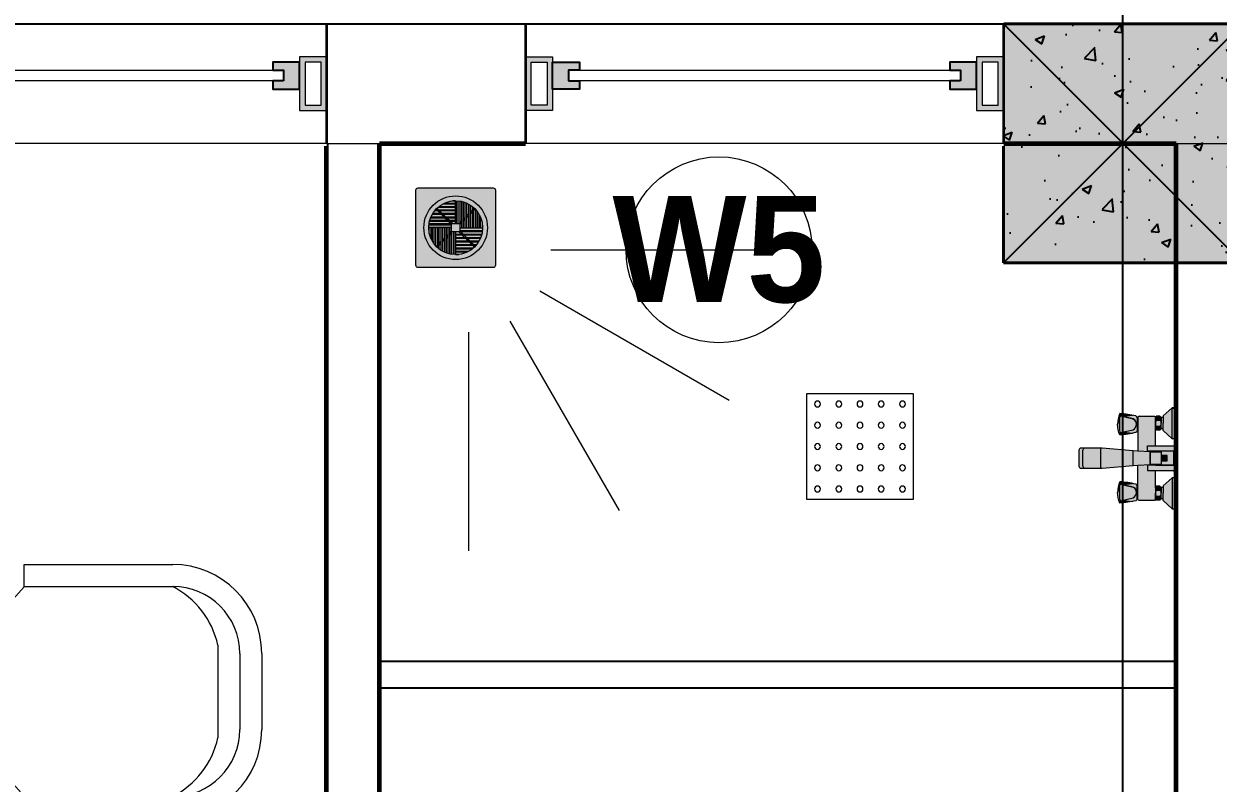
# Model space of a CAD drawing. Header units: feet. Extents: x 109753 to 150441, y 47761 to 75080.
# Drawn here: x 127790.9 to 127880.9, y 51344.8 to 51402 of the extents above; entities that cross this region are included whole.
import ezdxf

# ---------------------------------------------------------------- set-up
doc = ezdxf.new("R2010")
doc.units = ezdxf.units.FT
doc.header["$LTSCALE"] = 50
doc.header["$MEASUREMENT"] = 0
doc.linetypes.add('ACAD_ISO04W100', pattern=[30, 24, -3, 0, -3])
doc.linetypes.add('CENTER', pattern=[2, 1.25, -0.25, 0.25, -0.25])
for name, color, linetype, lineweight in [('A-Furniture', 175, 'Continuous', 0), ('CENTRELINE', 146, 'CENTER', 18), ('COLUMN', 16, 'Continuous', 40), ('HATCH', 9, 'Continuous', 9), ('TEXT', 181, 'Continuous', 13), ('WALL', 1, 'Continuous', 60), ('WINDOW', 197, 'Continuous', 25)]:
    doc.layers.add(name, color=color, linetype=linetype, lineweight=lineweight)
doc.layers.add('HACTH', color=251, linetype='Continuous')
doc.layers.add('WC-OUTL', color=7, linetype='Continuous')
doc.styles.add('GL_Imperial', font='GOTHIC.TTF', dxfattribs={"height": 8})

# ---------------------------------------------------------------- blocks, each defined once
blk = doc.blocks.new('A$Cb5c74cea')
at = {"true_color": 0xffffff, "transparency": 33554687}
h = blk.add_hatch(color=7, dxfattribs=at)
h.dxf.hatch_style = 1
h.paths.add_polyline_path([(-9, -9), (9, -9), (9, 9), (-9, 9)])
at = {"layer": 'HACTH', "transparency": 33554623}
h = blk.add_hatch(dxfattribs=at)
h.set_pattern_fill('AR-CONC', color=256)
h.set_pattern_definition([(50, (-126497.0296, -50480.552), (7.17260183, -0.62752135), [0.75, -8.25]), (355, (-126497.03, -50480.552), (-1.38751334, 7.52192134), [0.6, -6.6]), (100.4514445, (-126496.432, -50480.604), (5.78508847, 6.8943999), [0.63740192, -7.01142112]), (46.1842, (-126497.03, -50478.552), (10.6724133, -1.6551928), [1.125, -12.375]), (96.6356355, (-126496.14, -50478.69), (9.34661946, 9.741186), [0.9561034, -10.5171376]), (351.184164, (-126497.03, -50478.552), (9.34661945, 9.741186), [0.9, -9.9]), (21, (-126496.0296, -50479.052), (5.96907052, -4.0261889), [0.75, -8.25]), (326, (-126496.03, -50479.052), (2.4331533, 7.25150045), [0.6, -6.6]), (71.451445, (-126495.532, -50479.387), (8.40222377, 3.22531153), [0.6374019, -7.01142112]), (37.5, (-126497.0296, -50480.5518), (0.121598553, 3.32893854), [0, -6.52, 0, -6.7, 0, -6.625]), (7.5, (-126497.0296, -50480.5518), (2.63069537, 3.94411712), [0, -3.82, 0, -6.37, 0, -2.525]), (327.5, (-126499.2596, -50480.5518), (5.33822436, -0.225548717), [0, -2.5, 0, -7.8, 0, -10.35]), (317.5, (-126500.2596, -50480.5518), (5.8318617, 1.00104982), [0, -3.25, 0, -5.18, 0, -7.35])])
h.paths.add_polyline_path([(-9, -9), (9, -9), (9, 9), (-9, 9)])
at = {"layer": 'COLUMN'}
blk.add_lwpolyline([(-9, -9), (9, -9), (9, 9), (-9, 9)], close=True, dxfattribs=at)
at = {"layer": 'Defpoints', "color": 18, "true_color": 0x000000}
for p, q in [((-9, -9), (9, 9)), ((-9, 9), (9, -9))]:
    blk.add_line(p, q, dxfattribs=at)
blk = doc.blocks.new('WIN 4 FRAME')
at = {"true_color": 0x939598}
h = blk.add_hatch(color=252, dxfattribs=at)
h.dxf.hatch_style = 1
h.paths.add_polyline_path([(0, 4.05), (0, 0), (2.025, 0), (2.025, 2.025), (2.025, 2.025), (2.025, 4.05)])
h.paths.add_polyline_path([(1.62, 0.405), (0.405, 0.405), (0.405, 3.645), (1.62, 3.645)], flags=16)
at = {"lineweight": 18}
for points in [[(2.025, 0), (2.025, 4.05), (0, 4.05), (0, 0)], [(0.405, 3.645), (0.405, 0.405), (1.62, 0.405), (1.62, 3.645)]]:
    blk.add_lwpolyline(points, close=True, dxfattribs=at)
blk = doc.blocks.new('WIN IN FRAME 2')
at = {"true_color": 0x939598}
h = blk.add_hatch(color=252, dxfattribs=at)
h.dxf.hatch_style = 1
h.paths.add_polyline_path([(0, 2.025), (0, 0), (2.025, 0), (2.025, 0.607), (1.215, 0.607), (1.215, 1.417), (2.025, 1.417), (2.025, 2.025)])
blk.add_lwpolyline([(1.215, 1.417), (2.025, 1.417), (2.025, 2.025), (0, 2.025), (0, 0), (2.025, 0), (2.025, 0.608), (1.215, 0.607)], close=True)
blk = doc.blocks.new('*U1178')
blk.add_wipeout([(0, -0.2), (36, -0.2), (36, 9.2), (0, 9.2)]).dxf.layer = 'WINDOW'
at = {"layer": 'WINDOW', "color": 35, "lineweight": 5}
for p, q in [((36, 9), (0, 9)), ((36, 0), (0, 0))]:
    blk.add_line(p, q, dxfattribs=at)
at = {"layer": 'WINDOW', "color": 10, "lineweight": 35}
for p, q in [((0, 0), (0, 9)), ((36, 0), (36, 9))]:
    blk.add_line(p, q, dxfattribs=at)
at = {"layer": 'WINDOW', "lineweight": 9}
blk.add_lwpolyline([(3.24, 3.488), (32.76, 3.488), (32.76, 4.298), (3.24, 4.298)], close=True, dxfattribs=at)
at = {"layer": 'WINDOW', "lineweight": 5}
for name, p in [('WIN 4 FRAME', (0, 2.475)), ('WIN IN FRAME 2', (2.025, 2.88))]:
    blk.add_blockref(name, p, dxfattribs=at)
at = {"layer": 'WINDOW', "lineweight": 5, "xscale": -1}
for name, p in [('WIN 4 FRAME', (36, 2.475)), ('WIN IN FRAME 2', (33.975, 2.88))]:
    blk.add_blockref(name, p, dxfattribs=at)
blk = doc.blocks.new('A$C2dc982f6')
for p, q in [((-22.22, 31.537), (-16.498, 31.537)), ((4.363, 31.537), (10.085, 31.537)), ((-22.22, 29.88), (-16.498, 29.88)), ((4.363, 29.88), (10.085, 29.88)), ((-22.855, 28.236), (-15.863, 28.236)), ((3.728, 28.236), (10.72, 28.236)), ((-28.93, 13.644), (-28.93, 24.826)), ((-27.274, 13.644), (-27.274, 24.826)), ((-11.444, 13.644), (-11.444, 24.826)), ((-9.787, 13.644), (-9.787, 24.826)), ((-2.347, 13.644), (-2.347, 24.826)), ((-0.691, 13.644), (-0.691, 24.826)), ((15.139, 13.644), (15.139, 24.826)), ((16.796, 13.644), (16.796, 24.826)), ((-27.241, 13.644), (-28.93, 13.644)), ((-27.241, 13.644), (-26.284, 12.791)), ((-11.476, 13.644), (-12.434, 12.791)), ((-11.476, 13.644), (-9.787, 13.644)), ((-0.658, 13.644), (-2.347, 13.644)), ((-0.658, 13.644), (0.299, 12.791)), ((15.107, 13.644), (14.149, 12.791)), ((15.107, 13.644), (16.796, 13.644)), ((-12.434, 12.791), (-26.284, 12.791)), ((14.149, 12.791), (0.299, 12.791)), ((-36.957, 6.886), (-48.139, 6.886)), ((-36.957, 5.197), (-36.957, 6.886)), ((25.192, 5.197), (25.192, 6.886)), ((25.192, 6.886), (36.375, 6.886)), ((-36.957, 5.229), (-48.139, 5.229)), ((-36.957, 5.197), (-36.104, 4.24)), ((25.192, 5.197), (24.34, 4.24)), ((25.192, 5.229), (36.375, 5.229)), ((-36.104, 4.24), (-36.104, -9.611)), ((24.34, 4.24), (24.34, -9.611)), ((-54.85, -5.547), (-54.85, 0.175)), ((-53.193, -5.547), (-53.193, 0.175)), ((-51.549, -6.182), (-51.549, 0.81)), ((39.785, -6.182), (39.785, 0.81)), ((41.428, -5.547), (41.428, 0.175)), ((43.085, -5.547), (43.085, 0.175)), ((-36.957, -10.568), (-36.104, -9.611)), ((25.192, -10.568), (24.34, -9.611)), ((-36.957, -10.6), (-48.139, -10.6)), ((-36.957, -10.568), (-36.957, -12.257)), ((25.192, -10.568), (25.192, -12.257)), ((25.192, -10.6), (36.375, -10.6)), ((-36.957, -12.257), (-48.139, -12.257)), ((25.192, -12.257), (36.375, -12.257)), ((-26.735, -19.644), (-25.777, -18.791)), ((-11.927, -18.791), (-25.777, -18.791)), ((-10.97, -19.644), (-11.927, -18.791)), ((-0.152, -19.644), (0.806, -18.791)), ((14.656, -18.791), (0.806, -18.791)), ((15.613, -19.644), (14.656, -18.791)), ((-26.735, -19.644), (-28.424, -19.644)), ((-28.424, -19.644), (-28.424, -30.826)), ((-26.767, -19.644), (-26.767, -30.826)), ((-10.97, -19.644), (-9.28, -19.644)), ((-10.937, -19.644), (-10.937, -30.826)), ((-9.28, -19.644), (-9.28, -30.826)), ((-0.152, -19.644), (-1.841, -19.644)), ((-1.841, -19.644), (-1.841, -30.826)), ((-0.184, -19.644), (-0.184, -30.826)), ((15.613, -19.644), (17.303, -19.644)), ((15.646, -19.644), (15.646, -30.826)), ((17.303, -19.644), (17.303, -30.826)), ((-22.348, -34.236), (-15.356, -34.236)), ((4.235, -34.236), (11.227, -34.236)), ((-21.713, -35.88), (-15.991, -35.88)), ((4.87, -35.88), (10.592, -35.88)), ((-21.713, -37.537), (-15.991, -37.537)), ((4.87, -37.537), (10.592, -37.537))]:
    blk.add_line(p, q)
blk.add_lwpolyline([(23.972, 12.15), (-35.972, 12.15), (-35.972, -18.15), (23.972, -18.15)], close=True)
for centre, radius, start, end in [((-22.22, 24.826), 6.71, 90.00012, 180), ((-16.498, 24.826), 6.71, 0, 90), ((4.363, 24.826), 6.71, 90.00012, 180), ((10.085, 24.826), 6.71, 0, 90), ((-22.22, 24.826), 5.054, 90.00012, 180), ((-16.498, 24.826), 5.054, 0, 90), ((4.363, 24.826), 5.054, 90.00012, 180), ((10.085, 24.826), 5.054, 0, 90), ((-21.391, 21.772), 6.628, 102.75754, 152.56058), ((-17.326, 21.772), 6.628, 27.43942, 77.24246), ((5.191, 21.772), 6.628, 102.75754, 152.56058), ((9.257, 21.772), 6.628, 27.43942, 77.24246), ((-48.139, 0.175), 6.71, 90, 180), ((36.375, 0.175), 6.71, 0, 90), ((-48.139, 0.175), 5.054, 90, 180), ((-45.085, -0.653), 6.628, 117.43942, 167.24246), ((33.321, -0.653), 6.628, 12.75754, 62.56058), ((36.375, 0.175), 5.054, 0, 90), ((-48.139, -5.547), 6.71, 180.00012, 270), ((-48.139, -5.547), 5.054, 180.00012, 270), ((-45.085, -4.718), 6.628, 192.75754, 242.56058), ((36.375, -5.547), 6.71, 270, 359.99988), ((36.375, -5.547), 5.054, 270, 359.99988), ((33.321, -4.718), 6.628, 297.43942, 347.24246), ((-21.713, -30.826), 6.71, 180, 269.99988), ((-20.885, -27.772), 6.628, 207.43942, 257.24246), ((-21.713, -30.826), 5.054, 180, 269.99988), ((-15.991, -30.826), 5.054, 270, 0), ((-15.991, -30.826), 6.71, 270, 0), ((-16.819, -27.772), 6.628, 282.75754, 332.56058), ((4.87, -30.826), 6.71, 180, 269.99988), ((5.698, -27.772), 6.628, 207.43942, 257.24246), ((4.87, -30.826), 5.054, 180, 269.99988), ((10.592, -30.826), 5.054, 270, 0), ((10.592, -30.826), 6.71, 270, 0), ((9.764, -27.772), 6.628, 282.75754, 332.56058)]:
    blk.add_arc(centre, radius, start, end)
blk = doc.blocks.new('A$C5DD272C8')
at = {"lineweight": 0, "ltscale": 0.1}
blk.add_lwpolyline([(-100, 0), (100, 0), (100, 200), (-100, 200)], close=True, dxfattribs=at)
for centre in [(-80, 180), (-40, 180), (0, 180), (40, 180), (80, 180), (-80, 140), (-40, 140), (0, 140), (40, 140), (80, 140), (-80, 100), (-40, 100), (0, 100), (40, 100), (80, 100), (-80, 60), (-40, 60), (0, 60), (40, 60), (80, 60), (-80, 20), (-40, 20), (0, 20), (40, 20), (80, 20)]:
    blk.add_circle(centre, 5.52, dxfattribs=at)
blk = doc.blocks.new('*U861')
at = {"true_color": 0xffffff}
h = blk.add_hatch(color=7, dxfattribs=at)
h.dxf.hatch_style = 1
edge = h.paths.add_edge_path()
edge.add_arc((0.015, 0.1787), 0.004, 360, 450)
edge.add_line((0.015, 0.1827), (-0.015, 0.1827))
edge.add_arc((-0.015, 0.1787), 0.004, 90, 180)
edge.add_line((-0.019, 0.1787), (-0.019, 0.1717))
edge.add_line((-0.019, 0.1717), (-0.019, 0.1387))
edge.add_line((-0.019, 0.1387), (-0.014, 0.0807))
edge.add_line((-0.014, 0.0807), (-0.0134, 0.0716))
edge.add_line((-0.0134, 0.0716), (-0.0523, 0.0716))
edge.add_line((-0.0523, 0.0716), (-0.0523, 0.0728))
edge.add_arc((-0.0527, 0.077), 0.00417, 275.2861, 335.1491)
edge.add_arc((-0.2501, 0.1212), 0.2064, 347.1247, 355.6663)
edge.add_arc((-0.0658, 0.0528), 0.057, 67.8225, 88.6863)
edge.add_arc((-0.0632, 0.0528), 0.057, 91.3137, 112.1775)
edge.add_arc((0.1212, 0.1212), 0.2064, 184.3337, 192.8753)
edge.add_arc((-0.0763, 0.077), 0.00417, 204.8509, 264.7139)
edge.add_line((-0.0767, 0.0728), (-0.0767, 0.0716))
edge.add_arc((-0.0772, 0.0694), 0.00226, 76.3145, 180)
edge.add_line((-0.0795, 0.0694), (-0.0795, 0.0404))
edge.add_line((-0.0795, 0.0404), (-0.0765, 0.0384))
edge.add_line((-0.0765, 0.0384), (-0.0791, 0.0364))
edge.add_line((-0.0791, 0.0364), (-0.0791, 0.0302))
edge.add_line((-0.0791, 0.0302), (-0.0765, 0.028))
edge.add_line((-0.0765, 0.028), (-0.0765, 0.0238))
edge.add_line((-0.0765, 0.0238), (-0.0795, 0.0238))
edge.add_line((-0.0795, 0.0238), (-0.0951, 0.007))
edge.add_line((-0.0951, 0.007), (-0.0951, -0.0004))
edge.add_line((-0.0951, -0.0004), (-0.0367, -0.0004))
edge.add_line((-0.0367, -0.0004), (-0.0367, 0.007))
edge.add_line((-0.0367, 0.007), (-0.0523, 0.0238))
edge.add_line((-0.0523, 0.0238), (-0.0553, 0.0238))
edge.add_line((-0.0553, 0.0238), (-0.0553, 0.028))
edge.add_line((-0.0553, 0.028), (-0.0527, 0.0302))
edge.add_line((-0.0527, 0.0302), (-0.0527, 0.0364))
edge.add_line((-0.0527, 0.0364), (-0.0553, 0.0384))
edge.add_line((-0.0553, 0.0384), (-0.023, 0.0384))
edge.add_line((-0.023, 0.0384), (-0.023, 0.0031))
edge.add_line((-0.023, 0.0031), (-0.0319, 0.0017))
edge.add_line((-0.0319, 0.0017), (-0.0319, 0))
edge.add_line((-0.0319, 0), (-0.023, 0))
edge.add_line((-0.023, 0), (-0.023, -0.0003))
edge.add_line((-0.023, -0.0003), (-0.013, -0.0003))
edge.add_line((-0.013, -0.0003), (-0.013, 0))
edge.add_line((-0.013, 0), (0.013, 0))
edge.add_line((0.013, 0), (0.013, -0.0003))
edge.add_line((0.013, -0.0003), (0.023, -0.0003))
edge.add_line((0.023, -0.0003), (0.023, 0))
edge.add_line((0.023, 0), (0.0319, 0))
edge.add_line((0.0319, 0), (0.0319, 0.0017))
edge.add_line((0.0319, 0.0017), (0.023, 0.0031))
edge.add_line((0.023, 0.0031), (0.023, 0.0384))
edge.add_line((0.023, 0.0384), (0.0553, 0.0384))
edge.add_line((0.0553, 0.0384), (0.0527, 0.0364))
edge.add_line((0.0527, 0.0364), (0.0527, 0.0302))
edge.add_line((0.0527, 0.0302), (0.0553, 0.028))
edge.add_line((0.0553, 0.028), (0.0553, 0.0238))
edge.add_line((0.0553, 0.0238), (0.0523, 0.0238))
edge.add_line((0.0523, 0.0238), (0.0367, 0.007))
edge.add_line((0.0367, 0.007), (0.0367, -0.0004))
edge.add_line((0.0367, -0.0004), (0.0951, -0.0004))
edge.add_line((0.0951, -0.0004), (0.0951, 0.007))
edge.add_line((0.0951, 0.007), (0.0795, 0.0238))
edge.add_line((0.0795, 0.0238), (0.0765, 0.0238))
edge.add_line((0.0765, 0.0238), (0.0765, 0.028))
edge.add_line((0.0765, 0.028), (0.0791, 0.0302))
edge.add_line((0.0791, 0.0302), (0.0791, 0.0364))
edge.add_line((0.0791, 0.0364), (0.0765, 0.0384))
edge.add_line((0.0765, 0.0384), (0.0769, 0.0384))
edge.add_arc((0.0769, 0.0404), 0.002, 270, 360)
edge.add_line((0.0789, 0.0404), (0.0789, 0.0694))
edge.add_arc((0.0767, 0.0694), 0.00226, 0, 103.6855)
edge.add_line((0.0761, 0.0716), (0.0761, 0.0728))
edge.add_arc((0.0757, 0.077), 0.00417, 275.2861, 335.1491)
edge.add_arc((-0.1217, 0.1212), 0.2064, 347.1247, 355.6663)
edge.add_arc((0.0626, 0.0528), 0.057, 67.8225, 88.6863)
edge.add_arc((0.0652, 0.0528), 0.057, 91.3137, 112.1775)
edge.add_arc((0.2496, 0.1212), 0.2064, 184.3337, 192.8753)
edge.add_arc((0.0521, 0.077), 0.00417, 204.8509, 264.7139)
edge.add_line((0.0517, 0.0728), (0.0517, 0.0716))
edge.add_line((0.0517, 0.0716), (0.0134, 0.0716))
edge.add_line((0.0134, 0.0716), (0.014, 0.0807))
edge.add_line((0.014, 0.0807), (0.019, 0.1387))
edge.add_line((0.019, 0.1387), (0.019, 0.1717))
edge.add_line((0.019, 0.1717), (0.019, 0.1787))
h = blk.add_hatch(color=7, dxfattribs=at)
h.dxf.hatch_style = 1
h.paths.add_polyline_path([(-0.019, 0.1417), (-0.019, 0.1717), (-0.019, 0.1787, -0.414214), (-0.015, 0.1827), (0.015, 0.1827, -0.414214), (0.019, 0.1787), (0.019, 0.1717), (0.019, 0.1417)])
h = blk.add_hatch(color=7, dxfattribs=at)
h.dxf.hatch_style = 1
h.paths.add_polyline_path([(-0.0443, 0.1056, 0.167018), (-0.0487, 0.1042, 0.256857), (-0.0527, 0.1064), (-0.0645, 0.1064), (-0.0763, 0.1064, 0.256857), (-0.0803, 0.1042, 0.167018), (-0.0847, 0.1056, -0.091288), (-0.0645, 0.1098, -0.091288)])
h = blk.add_hatch(color=7, dxfattribs=at)
h.dxf.hatch_style = 1
h.paths.add_polyline_path([(-0.0815, 0.0819, -0.029008), (-0.0847, 0.1056, -0.167018), (-0.0803, 0.1042, -0.059643)])
h = blk.add_hatch(color=7, dxfattribs=at)
h.dxf.hatch_style = 1
h.paths.add_polyline_path([(-0.0487, 0.1042, -0.167018), (-0.0443, 0.1056, -0.029008), (-0.0475, 0.0819, -0.059643)])
h = blk.add_hatch(color=7, dxfattribs=at)
h.dxf.hatch_style = 1
h.paths.add_polyline_path([(0.0521, 0.1064, 0.256857), (0.0481, 0.1042, 0.167018), (0.0437, 0.1056, -0.091288), (0.0639, 0.1098, -0.091288), (0.0841, 0.1056, 0.167018), (0.0797, 0.1042, 0.256857), (0.0757, 0.1064), (0.0639, 0.1064)])
h = blk.add_hatch(color=7, dxfattribs=at)
h.dxf.hatch_style = 1
h.paths.add_polyline_path([(0.0469, 0.0819, -0.029008), (0.0437, 0.1056, -0.167018), (0.0481, 0.1042, -0.059643)])
h = blk.add_hatch(color=7, dxfattribs=at)
h.dxf.hatch_style = 1
h.paths.add_polyline_path([(0.0797, 0.1042, -0.167018), (0.0841, 0.1056, -0.029008), (0.0809, 0.0819, -0.059643)])
h = blk.add_hatch(color=7, dxfattribs=at)
h.dxf.hatch_style = 1
h.paths.add_polyline_path([(-0.0134, 0.0716), (-0.012, 0.0487), (-0.012, 0.0384), (-0.013, 0.0384), (-0.013, 0.0537), (-0.023, 0.0537), (-0.023, 0.0384), (-0.0557, 0.0384), (-0.0659, 0.0384), (-0.0739, 0.0384), (-0.0765, 0.0384), (-0.0795, 0.0404), (-0.0795, 0.0694, -0.486035), (-0.0767, 0.0716), (-0.0523, 0.0716)])
h = blk.add_hatch(color=7, dxfattribs=at)
h.dxf.hatch_style = 1
h.paths.add_polyline_path([(-0.0134, 0.0716), (-0.014, 0.0807), (0.014, 0.0807), (0.0134, 0.0716), (0.012, 0.0487), (-0.012, 0.0487)])
h = blk.add_hatch(color=7, dxfattribs=at)
h.dxf.hatch_style = 1
h.paths.add_polyline_path([(0.0517, 0.0716), (0.0761, 0.0716, -0.486035), (0.0789, 0.0694), (0.0789, 0.0404, -0.414214), (0.0769, 0.0384), (0.0759, 0.0384), (0.0659, 0.0384), (0.0579, 0.0384), (0.0553, 0.0384), (0.023, 0.0384), (0.023, 0.0537), (0.013, 0.0537), (0.013, 0.0384), (0.012, 0.0384), (0.012, 0.0487), (0.0134, 0.0716)])
h = blk.add_hatch(color=7, dxfattribs=at)
h.dxf.hatch_style = 1
h.paths.add_polyline_path([(-0.013, 0.0046), (-0.013, 0.0017), (-0.013, -0.0003), (-0.023, -0.0003), (-0.023, 0), (-0.023, 0.0031), (-0.023, 0.0384), (-0.023, 0.0537), (-0.013, 0.0537), (-0.013, 0.0384)])
h = blk.add_hatch(color=7, dxfattribs=at)
h.dxf.hatch_style = 1
h.paths.add_polyline_path([(0.023, 0.0031), (0.023, -0.0003), (0.013, -0.0003), (0.013, 0), (0.013, 0.0046), (0.013, 0.0384), (0.013, 0.0537), (0.023, 0.0537), (0.023, 0.0384)])
h = blk.add_hatch(color=7, dxfattribs=at)
h.dxf.hatch_style = 1
h.paths.add_polyline_path([(-0.0659, 0.0238), (-0.0553, 0.0238), (-0.0523, 0.0238), (-0.0367, 0.007), (-0.0951, 0.007), (-0.0795, 0.0238), (-0.0765, 0.0238)])
h = blk.add_hatch(color=7, dxfattribs=at)
h.dxf.hatch_style = 1
h.paths.add_polyline_path([(-0.0717, 0.0302), (-0.0739, 0.028), (-0.0765, 0.028), (-0.0791, 0.0302), (-0.0791, 0.0364), (-0.0765, 0.0384), (-0.0739, 0.0384), (-0.0717, 0.0364)])
h = blk.add_hatch(color=7, dxfattribs=at)
h.dxf.hatch_style = 1
h.paths.add_polyline_path([(-0.0601, 0.0364), (-0.0579, 0.0384), (-0.0553, 0.0384), (-0.0527, 0.0364), (-0.0527, 0.0302), (-0.0553, 0.028), (-0.0579, 0.028), (-0.0601, 0.0302)])
h = blk.add_hatch(color=7, dxfattribs=at)
h.dxf.hatch_style = 1
h.paths.add_polyline_path([(0.005, 0.0277), (0.005, 0.0166), (-0.005, 0.0166), (-0.005, 0.0277)])
h = blk.add_hatch(color=7, dxfattribs=at)
h.dxf.hatch_style = 1
h.paths.add_polyline_path([(0.0367, 0.007), (0.0523, 0.0238), (0.0553, 0.0238), (0.0659, 0.0238), (0.0765, 0.0238), (0.0795, 0.0238), (0.0951, 0.007)])
h = blk.add_hatch(color=7, dxfattribs=at)
h.dxf.hatch_style = 1
h.paths.add_polyline_path([(0.0527, 0.0364), (0.0553, 0.0384), (0.0579, 0.0384), (0.0601, 0.0364), (0.0601, 0.0302), (0.0579, 0.028), (0.0553, 0.028), (0.0527, 0.0302)])
h = blk.add_hatch(color=7, dxfattribs=at)
h.dxf.hatch_style = 1
h.paths.add_polyline_path([(0.0717, 0.0364), (0.0739, 0.0384), (0.0765, 0.0384), (0.0791, 0.0364), (0.0791, 0.0302), (0.0765, 0.028), (0.0739, 0.028), (0.0717, 0.0302)])
h = blk.add_hatch(color=7, dxfattribs=at)
h.dxf.hatch_style = 1
h.paths.add_polyline_path([(-0.023, 0.0017), (-0.0319, 0.0017), (-0.023, 0.0031)])
h = blk.add_hatch(color=7, dxfattribs=at)
h.dxf.hatch_style = 1
h.paths.add_polyline_path([(0.013, 0.0017), (0, 0.0017), (-0.013, 0.0017), (-0.013, 0.0046), (0.0125, 0.0046), (0.013, 0.0046)])
h = blk.add_hatch(color=7, dxfattribs=at)
h.dxf.hatch_style = 1
h.paths.add_polyline_path([(0.0319, 0.0017), (0.023, 0.0017), (0.023, 0.0031)])
at = {"color": 252, "lineweight": 5}
for p, q in [((0.015, 0.1757), (-0.015, 0.1757)), ((0.019, 0.1417), (-0.019, 0.1417)), ((-0.014, 0.0807), (0.014, 0.0807))]:
    blk.add_line(p, q, dxfattribs=at)
for p, q in [((-0.0523, 0.0716), (-0.0134, 0.0716)), ((0.0517, 0.0716), (0.0134, 0.0716)), ((-0.013, 0.0384), (-0.012, 0.0384)), ((0.013, 0.0384), (0.012, 0.0384))]:
    blk.add_line(p, q)
for points in [[(0.0134, 0.0716), (0.014, 0.0807), (0.019, 0.1387), (0.019, 0.1717), (0.019, 0.1787, 0.414214), (0.015, 0.1827), (-0.015, 0.1827, 0.414214), (-0.019, 0.1787)], [(-0.0767, 0.0728, -0.267309), (-0.0801, 0.0752, -0.037287), (-0.0847, 0.1056, -0.091288), (-0.0645, 0.1098, -2.64258)], [(-0.0523, 0.0728, 0.267309), (-0.0489, 0.0752, 0.037287), (-0.0443, 0.1056, 0.091288), (-0.0645, 0.1098, 2.64258)], [(0.0517, 0.0728, -0.267309), (0.0483, 0.0752, -0.037287), (0.0437, 0.1056, -0.091288), (0.0639, 0.1098, -2.64258)], [(0.0761, 0.0728, 0.267309), (0.0795, 0.0752, 0.037287), (0.0841, 0.1056, 0.091288), (0.0639, 0.1098, 2.64258)], [(-0.0765, 0.0384), (-0.0795, 0.0404), (-0.0795, 0.0694, -0.486035), (-0.0767, 0.0716)], [(0.0789, 0.0694), (0.0789, 0.0404, -0.414214), (0.0769, 0.0384), (0.0759, 0.0384)], [(0.0789, 0.0694, 0.486035), (0.0761, 0.0716)]]:
    blk.add_lwpolyline(points, format="xyb")
for points in [[(-0.019, 0.1787), (-0.019, 0.1717), (-0.019, 0.1387), (-0.014, 0.0807), (-0.0134, 0.0716)], [(0.0759, 0.0716), (0.0761, 0.0716)], [(-0.0951, 0.007), (-0.0795, 0.0238), (-0.0765, 0.0238)], [(-0.0765, 0.028), (-0.0791, 0.0302), (-0.0791, 0.0364), (-0.0765, 0.0384)], [(-0.0765, 0.0238), (-0.0765, 0.028)], [(-0.0557, 0.0384), (-0.023, 0.0384)], [(-0.0553, 0.028), (-0.0527, 0.0302), (-0.0527, 0.0364), (-0.0553, 0.0384)], [(-0.0553, 0.0238), (-0.0553, 0.028)], [(-0.0367, 0.007), (-0.0523, 0.0238), (-0.0553, 0.0238)], [(-0.023, 0.0384), (-0.023, 0.0031)], [(-0.013, 0.0046), (-0.013, 0.0384)], [(-0.005, 0.0277), (-0.012, 0.0277), (-0.012, 0.0384)], [(0.012, 0.0384), (0.012, 0.0277), (0.005, 0.0277)], [(0.013, 0.0046), (0.013, 0.0384)], [(0.023, 0.0384), (0.023, 0.0031)], [(0.023, 0.0384), (0.0553, 0.0384)], [(0.0367, 0.007), (0.0523, 0.0238), (0.0553, 0.0238)], [(0.0553, 0.028), (0.0527, 0.0302), (0.0527, 0.0364), (0.0553, 0.0384)], [(0.0553, 0.0384), (0.0659, 0.0384)], [(0.0553, 0.0238), (0.0553, 0.028)], [(0.0765, 0.0384), (0.0659, 0.0384)], [(0.0765, 0.028), (0.0791, 0.0302), (0.0791, 0.0364), (0.0765, 0.0384)], [(0.0765, 0.0238), (0.0765, 0.028)], [(0.0951, 0.007), (0.0795, 0.0238), (0.0765, 0.0238)], [(-0.0951, 0.007), (-0.0951, -0.0004)], [(-0.0951, -0.0004), (-0.0367, -0.0004), (-0.0367, 0.007)], [(-0.0319, 0.0017), (-0.023, 0.0031)], [(-0.0319, 0.0017), (-0.0319, 0)], [(-0.023, 0), (-0.0319, 0)], [(-0.023, 0), (-0.023, -0.0003), (-0.013, -0.0003)], [(-0.013, -0.0003), (-0.013, 0)], [(0.013, 0), (-0.013, 0)], [(0.013, 0.0046), (0.0125, 0.0046)], [(0.023, 0), (0.023, -0.0003), (0.013, -0.0003)], [(0.013, -0.0003), (0.013, 0)], [(0.0319, 0.0017), (0.023, 0.0031)], [(0.0319, 0), (0.023, 0)], [(0.0319, 0.0017), (0.0319, 0)], [(0.0951, -0.0004), (0.0367, -0.0004), (0.0367, 0.007)]]:
    blk.add_lwpolyline(points)
for points in [[(-0.0847, 0.1056, -0.167018), (-0.0803, 0.1042, -0.059643), (-0.0815, 0.0819, 3.293794)], [(-0.0645, 0.1064), (-0.0763, 0.1064, 0.256857), (-0.0803, 0.1042), (-0.0747, 0.0802, 0.295314), (-0.0645, 0.0744, 0.695222)], [(-0.0645, 0.1064), (-0.0527, 0.1064, -0.256857), (-0.0487, 0.1042), (-0.0543, 0.0802, -0.295314), (-0.0645, 0.0744, -0.695222)], [(-0.0443, 0.1056, 0.167018), (-0.0487, 0.1042, 0.059643), (-0.0475, 0.0819, -3.293794)], [(0.0437, 0.1056, -0.167018), (0.0481, 0.1042, -0.059643), (0.0469, 0.0819, 3.293794)], [(0.0639, 0.1064), (0.0521, 0.1064, 0.256857), (0.0481, 0.1042), (0.0537, 0.0802, 0.295314), (0.0639, 0.0744, 0.695222)], [(0.0639, 0.1064), (0.0757, 0.1064, -0.256857), (0.0797, 0.1042), (0.0741, 0.0802, -0.295314), (0.0639, 0.0744, -0.695222)], [(0.0841, 0.1056, 0.167018), (0.0797, 0.1042, 0.059643), (0.0809, 0.0819, -3.293794)]]:
    blk.add_lwpolyline(points, format="xyb", dxfattribs=at)
at = {"ltscale": 0.1}
for points in [[(-0.0487, 0.1042, 0.256857), (-0.0527, 0.1064), (-0.0645, 0.1064), (-0.0763, 0.1064, 0.256857), (-0.0803, 0.1042), (-0.0747, 0.0802, 0.295314), (-0.0645, 0.0744, 0.295314), (-0.0543, 0.0802)], [(0.0757, 0.1064), (0.0639, 0.1064), (0.0521, 0.1064, 0.256857), (0.0481, 0.1042), (0.0537, 0.0802, 0.295314), (0.0639, 0.0744, 0.295314), (0.0741, 0.0802), (0.0797, 0.1042, 0.256857)]]:
    blk.add_lwpolyline(points, format="xyb", close=True, dxfattribs=at)
at = {"color": 252, "lineweight": 5}
for points in [[(-0.0767, 0.0716), (-0.0767, 0.0728)], [(-0.0523, 0.0728), (-0.0523, 0.0716)], [(0.0517, 0.0728), (0.0517, 0.0716)], [(0.0761, 0.0716), (0.0761, 0.0728)], [(-0.012, 0.0487), (0.012, 0.0487)], [(-0.0765, 0.028), (-0.0659, 0.028)], [(-0.0765, 0.0238), (-0.0659, 0.0238)], [(-0.0553, 0.028), (-0.0659, 0.028)], [(-0.0553, 0.0238), (-0.0659, 0.0238)], [(-0.005, 0.0276), (-0.005, 0.0166), (0.005, 0.0166), (0.005, 0.0276)], [(0.0553, 0.028), (0.0659, 0.028)], [(0.0553, 0.0238), (0.0659, 0.0238)], [(0.0765, 0.028), (0.0659, 0.028)], [(0.0765, 0.0238), (0.0659, 0.0238)], [(-0.0367, 0.007), (-0.0951, 0.007)], [(-0.023, 0.0017), (-0.0319, 0.0017)], [(0.0125, 0.0046), (-0.013, 0.0046)], [(0, 0.0017), (-0.013, 0.0017)], [(0, 0.0017), (0.013, 0.0017)], [(0.023, 0.0017), (0.0319, 0.0017)], [(0.0367, 0.007), (0.0951, 0.007)]]:
    blk.add_lwpolyline(points, dxfattribs=at)
at = {"color": 7}
for points in [[(-0.0767, 0.0728), (-0.0523, 0.0728)], [(-0.0134, 0.0716), (-0.012, 0.0487)], [(0.012, 0.0487), (0.0134, 0.0716)], [(0.0761, 0.0728), (0.0517, 0.0728)], [(-0.013, 0.0384), (-0.013, 0.0537), (-0.023, 0.0537), (-0.023, 0.0384)], [(-0.012, 0.0384), (-0.012, 0.0487)], [(0.012, 0.0487), (0.012, 0.0384)], [(0.013, 0.0384), (0.013, 0.0537), (0.023, 0.0537), (0.023, 0.0384)], [(-0.0765, 0.0384), (-0.0659, 0.0384)], [(-0.0553, 0.0384), (-0.0659, 0.0384)], [(0.005, 0.0277), (-0.005, 0.0277)], [(0.0553, 0.0384), (0.0759, 0.0384)], [(-0.023, 0.0031), (-0.023, 0)], [(-0.013, 0), (-0.013, 0.0046)], [(0.013, 0), (0.013, 0.0046)], [(0.023, 0.0031), (0.023, 0)]]:
    blk.add_lwpolyline(points, dxfattribs=at)
for points in [[(-0.0767, 0.0716), (-0.0523, 0.0716, 0.298825)], [(0.0761, 0.0716), (0.0517, 0.0716, -0.298825)]]:
    blk.add_lwpolyline(points, format="xyb", dxfattribs=at)
at = {"ltscale": 0.1}
for points in [[(0.012, 0.0487), (-0.012, 0.0487), (-0.012, 0.0384), (-0.013, 0.0384), (-0.013, 0.0046), (-0.013, 0.0017), (0, 0.0017), (0.013, 0.0017), (0.013, 0.0046), (0.013, 0.0384), (0.012, 0.0384)], [(-0.0659, 0.0384), (-0.0739, 0.0384), (-0.0717, 0.0364), (-0.0717, 0.0302), (-0.0739, 0.028), (-0.0659, 0.028), (-0.0579, 0.028), (-0.0601, 0.0302), (-0.0601, 0.0364), (-0.0579, 0.0384)], [(0.005, 0.0277), (-0.005, 0.0277), (-0.005, 0.0166), (0.005, 0.0166)], [(0.0659, 0.0384), (0.0579, 0.0384), (0.0601, 0.0364), (0.0601, 0.0302), (0.0579, 0.028), (0.0659, 0.028), (0.0739, 0.028), (0.0717, 0.0302), (0.0717, 0.0364), (0.0739, 0.0384)]]:
    blk.add_lwpolyline(points, close=True, dxfattribs=at)
at = {"color": 15, "lineweight": 9}
for points in [[(-0.0739, 0.0384), (-0.0717, 0.0364), (-0.0717, 0.0302), (-0.0739, 0.028)], [(-0.0717, 0.0364), (-0.0689, 0.0384)], [(-0.0717, 0.0302), (-0.0689, 0.028)], [(-0.0601, 0.0364), (-0.0629, 0.0384)], [(-0.0601, 0.0302), (-0.0629, 0.028)], [(-0.0579, 0.0384), (-0.0601, 0.0364), (-0.0601, 0.0302), (-0.0579, 0.028)], [(0.0579, 0.0384), (0.0601, 0.0364), (0.0601, 0.0302), (0.0579, 0.028)], [(0.0601, 0.0364), (0.0629, 0.0384)], [(0.0601, 0.0302), (0.0629, 0.028)], [(0.0717, 0.0364), (0.0689, 0.0384)], [(0.0717, 0.0302), (0.0689, 0.028)], [(0.0739, 0.0384), (0.0717, 0.0364), (0.0717, 0.0302), (0.0739, 0.028)]]:
    blk.add_lwpolyline(points, dxfattribs=at)
at = {"color": 252, "lineweight": 5}
for centre, start, end in [((-0.015, 0.171), 90, 180), ((0.015, 0.171), 0, 90)]:
    blk.add_arc(centre, 0.004, start, end, dxfattribs=at)
at = {"layer": 'WC-OUTL'}
blk.add_lwpolyline([(0.0951, 0.007), (0.0951, -0.0004)], dxfattribs=at)
blk = doc.blocks.new('A$C796B0317')
at = {"true_color": 0xcecdcb}
h = blk.add_hatch(color=254, dxfattribs=at)
h.dxf.hatch_style = 1
edge = h.paths.add_edge_path()
edge.add_line((-70.6, 0), (70.6, 0))
edge.add_arc((70.6, -4.4), 4.42, 0, 90, ccw=False)
edge.add_line((75, -4.4), (75, -145.6))
edge.add_arc((70.6, -145.6), 4.42, 270, 360, ccw=False)
edge.add_line((70.6, -150), (-70.6, -150))
edge.add_arc((-70.6, -145.6), 4.42, 180, 270, ccw=False)
edge.add_line((-75, -145.6), (-75, -4.4))
edge.add_arc((-70.6, -4.4), 4.42, 90, 180, ccw=False)
edge = h.paths.add_edge_path(flags=16)
edge.add_arc((0, -75), 59.9, 0, 360)
at = {"true_color": 0x646d72}
h = blk.add_hatch(color=251, dxfattribs=at)
h.dxf.hatch_style = 1
h.paths.add_polyline_path([(-59.9, -75, 1), (59.9, -75, 1)])
h.paths.add_polyline_path([(50.7, -75, -1), (-50.7, -75, -1)], flags=16)
h.paths.add_polyline_path([(0, -50.2), (0, -54.4), (-22.5, -54.4), (-26.8, -50.2)], flags=0)
h.paths.add_polyline_path([(0, -56.8), (0, -61), (-15.9, -61), (-20.1, -56.8)], flags=0)
h.paths.add_polyline_path([(-14, -75), (-14, -90.9), (-18.2, -95.1), (-18.2, -75)], flags=0)
h.paths.add_polyline_path([(-20.6, -75), (-20.6, -97.5), (-24.8, -101.8), (-24.8, -75)], flags=0)
h.paths.add_polyline_path([(-27.4, -75), (-27.4, -104.4), (-31.5, -108.6), (-31.5, -75)], flags=0)
h.paths.add_polyline_path([(15.9, -89), (20.1, -93.2), (0, -93.2), (0, -89)], flags=0)
h.paths.add_polyline_path([(22.5, -95.6), (26.8, -99.8), (0, -99.8), (0, -95.6)], flags=0)
h.paths.add_polyline_path([(29.4, -102.4), (33.6, -106.5), (0, -106.5), (0, -102.4)], flags=0)
at = {"true_color": 0xaaabad}
h = blk.add_hatch(color=253, dxfattribs=at)
h.dxf.hatch_style = 1
edge = h.paths.add_edge_path()
edge.add_arc((0, -75), 50.7, 0, 360)
edge = h.paths.add_edge_path(flags=17)
edge.add_line((27.4, -32.3), (27.4, -75))
at = {"color": 252, "lineweight": 0}
for p, q in [((-35.8, -41.2), (-36.9, -40.2)), ((-32.3, -41.2), (-35.1, -38.4)), ((-29.4, -47.6), (-33.6, -43.5)), ((-25.8, -47.6), (-30, -43.5)), ((0, -28.8), (0, -24.6)), ((0, -34.8), (0, -30.6)), ((0, -41.2), (0, -37)), ((0, -47.6), (0, -43.5)), ((27.4, -45.6), (31.5, -41.4)), ((33.8, -39.2), (34.8, -38.1)), ((33.8, -42.7), (36.6, -39.9)), ((-22.5, -54.4), (-26.8, -50.2)), ((-19, -54.4), (-23.2, -50.2)), ((-15.9, -61), (-20.1, -56.8)), ((-12.3, -61), (-16.5, -56.8)), ((-9.6, -67.3), (-13.8, -63.1)), ((-6, -67.3), (-10.2, -63.1)), ((-7.7, -75), (-7.7, -67.3)), ((0, -54.4), (0, -50.2)), ((0, -61), (0, -56.8)), ((0, -67.3), (0, -63.1)), ((0, -67.3), (7.7, -67.3)), ((7.7, -65.4), (11.9, -61.2)), ((7.7, -69), (11.9, -64.8)), ((14, -59.1), (18.2, -54.9)), ((14, -62.7), (18.2, -58.5)), ((20.6, -52.5), (24.8, -48.2)), ((20.6, -56), (24.8, -51.8)), ((27.4, -49.2), (31.5, -45)), ((-46.2, -75), (-50.4, -75)), ((-40.2, -75), (-44.4, -75)), ((-33.8, -75), (-38, -75)), ((-27.4, -75), (-31.5, -75)), ((-20.6, -75), (-24.8, -75)), ((-14, -75), (-18.2, -75)), ((-14, -87.3), (-18.2, -91.5)), ((-7.7, -75), (-11.9, -75)), ((-7.7, -81), (-11.9, -85.2)), ((-7.7, -84.6), (-11.9, -88.8)), ((0, -82.7), (-7.7, -82.7)), ((0, -82.7), (0, -86.9)), ((0, -89), (0, -93.2)), ((6, -82.7), (10.2, -86.9)), ((7.7, -75), (7.7, -82.7)), ((7.7, -75), (11.9, -75)), ((9.6, -82.7), (13.8, -86.9)), ((12.3, -89), (16.5, -93.2)), ((14, -75), (18.2, -75)), ((15.9, -89), (20.1, -93.2)), ((20.6, -75), (24.8, -75)), ((27.4, -75), (31.5, -75)), ((33.8, -75), (38, -75)), ((40.2, -75), (44.4, -75)), ((46.2, -75), (50.4, -75)), ((-33.8, -107.3), (-36.6, -110.1)), ((-33.8, -110.8), (-34.8, -111.9)), ((-27.4, -100.8), (-31.5, -105)), ((-27.4, -104.4), (-31.5, -108.6)), ((-20.6, -94), (-24.8, -98.2)), ((-20.6, -97.5), (-24.8, -101.8)), ((-14, -90.9), (-18.2, -95.1)), ((0, -95.6), (0, -99.8)), ((0, -102.4), (0, -106.5)), ((0, -108.8), (0, -113)), ((19, -95.6), (23.2, -99.8)), ((22.5, -95.6), (26.8, -99.8)), ((25.8, -102.4), (30, -106.5)), ((29.4, -102.4), (33.6, -106.5)), ((32.3, -108.8), (35.1, -111.6)), ((35.8, -108.8), (36.9, -109.8)), ((0, -115.2), (0, -119.4)), ((0, -121.2), (0, -125.4))]:
    blk.add_line(p, q, dxfattribs=at)
at = {"linetype": 'Continuous'}
blk.add_lwpolyline([(-70.6, 0), (70.6, 0, -0.414214), (75, -4.4), (75, -145.6, -0.414214), (70.6, -150), (-70.6, -150, -0.414214), (-75, -145.6), (-75, -4.4, -0.414214)], format="xyb", close=True, dxfattribs=at)
at = {"color": 252, "lineweight": 0}
for points in [[(0, -43.5), (-39.7, -43.5)], [(-37.8, -41.2), (0, -41.2)], [(0, -37), (-33.6, -37)], [(-30.9, -34.8), (0, -34.8)], [(0, -30.6), (-24.5, -30.6)], [(-20.9, -28.8), (0, -28.8)], [(0, -24.6), (-5.8, -24.6)], [(0.8, -24.3), (0.8, -67.3)], [(5, -67.3), (5, -24.5)], [(7.7, -24.9), (7.7, -75)], [(11.9, -75), (11.9, -25.7)], [(14, -26.3), (14, -75)], [(18.2, -75), (18.2, -27.7)], [(20.6, -28.7), (20.6, -75)], [(24.8, -75), (24.8, -30.8)], [(27.4, -32.3), (27.4, -75)], [(31.5, -75), (31.5, -35.3)], [(33.8, -37.2), (33.8, -75)], [(38, -75), (38, -41.4)], [(40.2, -44.1), (40.2, -75)], [(-50.1, -67.3), (0, -67.3)], [(0, -63.1), (-49.3, -63.1)], [(-48.7, -61), (0, -61)], [(0, -56.8), (-47.3, -56.8)], [(-46.3, -54.4), (0, -54.4)], [(0, -50.2), (-44.2, -50.2)], [(-42.7, -47.6), (0, -47.6)], [(44.4, -75), (44.4, -50.5)], [(46.2, -54.1), (46.2, -75)], [(-50.7, -74.2), (-7.7, -74.2)], [(-7.7, -70), (-50.5, -70)], [(-50.4, -75), (-50.4, -80.8)], [(-46.2, -95.9), (-46.2, -75)], [(-44.4, -75), (-44.4, -99.5)], [(-40.2, -105.9), (-40.2, -75)], [(-38, -75), (-38, -108.6)], [(-33.8, -112.8), (-33.8, -75)], [(-31.5, -75), (-31.5, -114.7)], [(-27.4, -117.7), (-27.4, -75)], [(-24.8, -75), (-24.8, -119.2)], [(-20.6, -121.3), (-20.6, -75)], [(-18.2, -75), (-18.2, -122.3)], [(-14, -123.7), (-14, -75)], [(-11.9, -75), (-11.9, -124.3)], [(-7.7, -125.1), (-7.7, -75)], [(-5, -82.7), (-5, -125.5)], [(-0.8, -125.7), (-0.8, -82.7)], [(50.1, -82.7), (0, -82.7)], [(0, -86.9), (49.3, -86.9)], [(48.7, -89), (0, -89)], [(50.7, -75.8), (7.7, -75.8)], [(7.7, -80), (50.5, -80)], [(0, -93.2), (47.3, -93.2)], [(46.3, -95.6), (0, -95.6)], [(0, -99.8), (44.2, -99.8)], [(42.7, -102.4), (0, -102.4)], [(0, -106.5), (39.7, -106.5)], [(37.8, -108.8), (0, -108.8)], [(0, -113), (33.6, -113)], [(30.9, -115.2), (0, -115.2)], [(0, -119.4), (24.5, -119.4)], [(20.9, -121.2), (0, -121.2)], [(0, -125.4), (5.8, -125.4)]]:
    blk.add_lwpolyline(points, dxfattribs=at)
at = {"color": 252, "lineweight": 5}
blk.add_lwpolyline([(50.4, -75), (50.4, -69.2)], dxfattribs=at)
for radius in [59.9, 50.7]:
    blk.add_circle((0, -75), radius, dxfattribs=at)

msp = doc.modelspace()

# ---------------------------------------------------------------- linework, layer by layer
at = {"linetype": 'ACAD_ISO04W100', "ltscale": 3}
msp.add_line((127873.722, 50369.552), (127873.722, 51492.024), dxfattribs=at)
at = {"layer": 'CENTRELINE', "ltscale": 35}
msp.add_line((127510.722, 51393.024), (128443.722, 51393.024), dxfattribs=at)
at = {"layer": 'HATCH'}
for p, q in [((127830.62, 51385.01), (127847.098, 51385.01)), ((127829.789, 51381.91), (127844.06, 51373.671)), ((127827.52, 51379.64), (127835.759, 51365.37)), ((127824.42, 51378.81), (127824.42, 51362.331))]:
    msp.add_line(p, q, dxfattribs=at)
at = {"layer": 'TEXT'}
msp.add_circle((127843.287, 51385.01), 7, dxfattribs=at)
at = {"layer": 'WALL'}
for p, q in [((127630.722, 51393.024), (127813.722, 51393.024)), ((127813.722, 51274.965), (127813.722, 51393.024)), ((127817.722, 51393.024), (127877.722, 51393.024)), ((127817.722, 51278.965), (127817.722, 51393.024)), ((127877.722, 51274.965), (127877.722, 51393.024))]:
    msp.add_line(p, q, dxfattribs=at)
at = {"layer": 'WINDOW'}
for p, q in [((127817.722, 51354.024), (127877.722, 51354.024)), ((127817.722, 51352.024), (127877.722, 51352.024))]:
    msp.add_line(p, q, dxfattribs=at)

# ---------------------------------------------------------------- block references
msp.add_blockref('A$Cb5c74cea', (127873.722, 51393.024))
at = {"layer": 'A-Furniture', "ltscale": 0.1, "xscale": 0.0400000000000151, "yscale": 0.0400000000000151, "zscale": 0.0400000000000151, "rotation": 90}
msp.add_blockref('A$C796B0317', (127820.45, 51386.673), dxfattribs=at)
at = {"layer": 'A-Furniture', "rotation": 270}
msp.add_blockref('A$C2dc982f6', (127777.306, 51332.376), dxfattribs=at)
at = {"layer": 'A-Furniture', "rotation": 90}
for name, p, xscale, yscale, zscale in [('A$C5DD272C8', (127857.909, 51370.193), -0.0400000000000151, 0.0400000000000151, 0.04000000000001475), ('*U861', (127877.706, 51369.312), 40.00000000001511, 40.00000000001511, 40.00000000001511)]:
    msp.add_blockref(name, p, dxfattribs=dict(at, xscale=xscale, yscale=yscale, zscale=zscale))

# ---------------------------------------------------------------- texts
at = {"layer": 'TEXT', "insert": (127843.287, 51385.01), "char_height": 8, "attachment_point": 5, "style": 'GL_Imperial'}
msp.add_mtext_dynamic_manual_height_columns('{\\fStylus BT|b1|i0|c0|p34;W5}', width=9.30583, gutter_width=35, heights=[0], dxfattribs=at)

# ---------------------------------------------------------------- next in the draw order: block references
at = {"layer": 'WINDOW', "xscale": -1, "rotation": 180}
msp.add_blockref('*U1178', (127828.722, 51402.024), dxfattribs=at)

# ---------------------------------------------------------------- next in the draw order: wipeouts: each hides what was drawn before it
msp.add_wipeout([(127705.722, 51402.224), (127813.722, 51402.224), (127813.722, 51392.824), (127705.722, 51392.824)]).dxf.layer = 'WINDOW'

# ---------------------------------------------------------------- next in the draw order: linework, layer by layer
at = {"layer": 'Defpoints'}
msp.add_lwpolyline([(127612.722, 50506.889), (127612.722, 50707.367), (127576.722, 50707.367), (127576.722, 50887.367), (127612.722, 50887.367), (127612.722, 50933.906), (127576.722, 50933.906), (127576.722, 51113.906), (127612.722, 51113.906), (127612.722, 51128.906), (127576.722, 51128.965), (127576.722, 51293.965), (127612.722, 51293.965), (127612.722, 51402.024), (128353.722, 51402.024), (128353.722, 50471.552)], dxfattribs=at)
at = {"layer": 'WINDOW', "color": 35, "lineweight": 5}
for p, q in [((127813.722, 51402.024), (127705.722, 51402.024)), ((127813.722, 51393.024), (127705.722, 51393.024))]:
    msp.add_line(p, q, dxfattribs=at)
at = {"layer": 'WINDOW', "color": 10, "lineweight": 35}
msp.add_line((127813.722, 51402.024), (127813.722, 51393.024), dxfattribs=at)
at = {"layer": 'WINDOW', "lineweight": 9}
msp.add_lwpolyline([(127708.961, 51398.537), (127810.482, 51398.537), (127810.482, 51397.727), (127708.961, 51397.727)], close=True, dxfattribs=at)

# ---------------------------------------------------------------- next in the draw order: block references
at = {"layer": 'WINDOW', "lineweight": 5, "rotation": 180}
for name, p in [('WIN IN FRAME 2', (127811.697, 51399.144)), ('WIN 4 FRAME', (127813.722, 51399.549))]:
    msp.add_blockref(name, p, dxfattribs=at)

doc.saveas('drawing.dxf')
